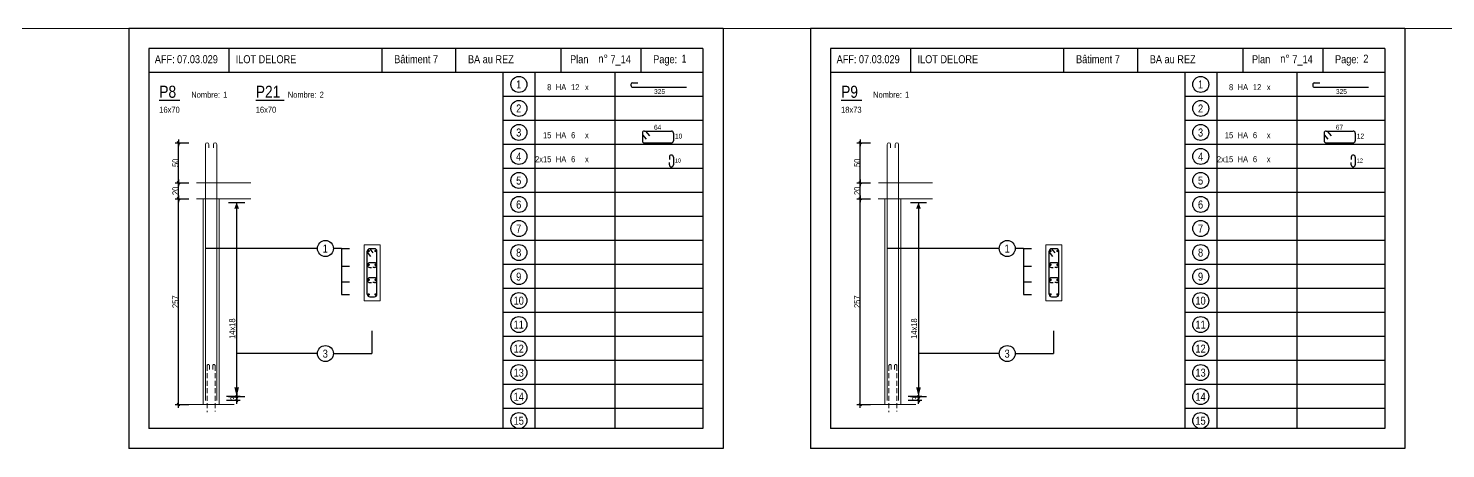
# Model space of a CAD drawing. Header units: metres. Extents: x -9927 to 45032, y -190416 to 12166.
# Drawn here: x 161 to 3702, y -73550 to -72500 of the extents above; entities that cross this region are included whole.
import ezdxf
from ezdxf.enums import TextEntityAlignment as Align

# ---------------------------------------------------------------- set-up
doc = ezdxf.new("R2010")
doc.units = ezdxf.units.M
doc.header["$PDMODE"] = 65
doc.linetypes.add('CACHE2', pattern=[0.1875, 0.125, -0.0625])
for name, color, linetype in [('01_cote_gen', 4, 'Continuous'), ('01_fenetres', 171, 'Continuous'), ('01_linteaux', 3, 'Continuous'), ('01_sem', 42, 'Continuous'), ('01_texte', 230, 'Continuous'), ('AA_COTES', 2, 'Continuous')]:
    doc.layers.add(name, color=color, linetype=linetype)
doc.styles.add('STYLE2', font='ARIALN.TTF')
doc.dimstyles.new('JB25', dxfattribs={"dimscale": 0.1, "dimtxt": 150, "dimasz": 17, "dimexe": 0.1, "dimexo": 0.1, "dimgap": 0.09, "dimtad": 1, "dimdec": 1, "dimlfac": 0.5, "dimdsep": 46, "dimtxsty": 'STYLE2', "dimblk1": 'BOND_G', "dimblk2": 'BOND_D', "dimsah": 1, "dimcen": 1.5, "dimdle": 0.01, "dimse1": 1, "dimse2": 1, "dimclrd": 4, "dimclre": 2, "dimclrt": 5, "dimadec": 0, "dimazin": 0, "dimtfac": 2.333333, "dimtdec": 1, "dimtix": 1, "dimtmove": 2, "dimatfit": 3, "dimldrblk": 'BOND_G', "dimfxl": 1, "dimtolj": 1, "dimtzin": 0, "dimarcsym": 0})

# ---------------------------------------------------------------- blocks, each defined once
blk = doc.blocks.new('BOND_G')
at = {"layer": 'AA_COTES', "color": 0}
for p, q in [((5, 0), (-5, 0)), ((1.8, 1.8), (-1.8, -1.8)), ((0, -5), (0, 15))]:
    blk.add_line(p, q, dxfattribs=at)
blk = doc.blocks.new('BOND_D')
at = {"layer": 'AA_COTES', "color": 0}
for p, q in [((5, 0), (-5, 0)), ((-1.8, -1.8), (1.8, 1.8)), ((0, 5), (0, -15))]:
    blk.add_line(p, q, dxfattribs=at)
blk = doc.blocks.new('*D696')
at = {"layer": '01_cote_gen', "color": 4, "linetype": 'Continuous', "lineweight": -2, "transparency": 16777216}
blk.add_line((536.1, -73438), (536.1, -72927.4), dxfattribs=at)
at = {"layer": 'DEFPOINTS', "color": 0, "linetype": 'Continuous', "lineweight": 0, "transparency": 16777216}
for p in [(536.1, -72925.7), (544.6, -72925.7), (554.2, -73439.7)]:
    blk.add_point(p, dxfattribs=at)
at = {"layer": '01_cote_gen', "color": 4, "linetype": 'Continuous', "lineweight": -2, "transparency": 16777216, "xscale": 1.7, "yscale": 1.7, "zscale": 1.7}
for name, p, rotation in [('BOND_D', (536.1, -72925.7), 90), ('BOND_G', (536.1, -73439.7), 270)]:
    blk.add_blockref(name, p, dxfattribs=dict(at, rotation=rotation))
at = {"layer": '01_cote_gen', "color": 5, "linetype": 'Continuous', "lineweight": 0, "transparency": 16777216, "insert": (528.4, -73182.7), "char_height": 15, "attachment_point": 5, "rotation": 90, "style": 'STYLE2'}
blk.add_mtext('\\A1;257', dxfattribs=at)
blk = doc.blocks.new('*D697')
at = {"layer": '01_cote_gen', "color": 4, "linetype": 'Continuous', "lineweight": -2, "transparency": 16777216}
blk.add_line((681.5, -73421.4), (681.5, -73428), dxfattribs=at)
at = {"layer": 'DEFPOINTS', "color": 0, "linetype": 'Continuous', "lineweight": 0, "transparency": 16777216}
for p in [(631.6, -73429.7), (674.6, -73419.7), (681.5, -73429.7)]:
    blk.add_point(p, dxfattribs=at)
at = {"layer": '01_cote_gen', "color": 4, "linetype": 'Continuous', "lineweight": -2, "transparency": 16777216, "xscale": 1.7, "yscale": 1.7, "zscale": 1.7}
for name, p, rotation in [('BOND_G', (681.5, -73419.7), 90), ('BOND_D', (681.5, -73429.7), 270)]:
    blk.add_blockref(name, p, dxfattribs=dict(at, rotation=rotation))
at = {"layer": '01_cote_gen', "color": 5, "linetype": 'Continuous', "lineweight": 0, "transparency": 16777216, "insert": (673.8, -73424.7), "char_height": 15, "attachment_point": 5, "rotation": 90, "style": 'STYLE2'}
blk.add_mtext('\\A1;3', dxfattribs=at)
blk = doc.blocks.new('*D698')
at = {"layer": '01_cote_gen', "color": 4, "linetype": 'Continuous', "lineweight": -2, "transparency": 16777216}
blk.add_line((536.1, -72924), (536.1, -72887.4), dxfattribs=at)
at = {"layer": 'DEFPOINTS', "color": 0, "linetype": 'Continuous', "lineweight": 0, "transparency": 16777216}
for p in [(536.1, -72885.7), (623.5, -72885.7), (623.5, -72925.7)]:
    blk.add_point(p, dxfattribs=at)
at = {"layer": '01_cote_gen', "color": 4, "linetype": 'Continuous', "lineweight": -2, "transparency": 16777216, "xscale": 1.7, "yscale": 1.7, "zscale": 1.7}
for name, p, rotation in [('BOND_D', (536.1, -72885.7), 90), ('BOND_G', (536.1, -72925.7), 270)]:
    blk.add_blockref(name, p, dxfattribs=dict(at, rotation=rotation))
at = {"layer": '01_cote_gen', "color": 5, "linetype": 'Continuous', "lineweight": 0, "transparency": 16777216, "insert": (528.4, -72905.7), "char_height": 15, "attachment_point": 5, "rotation": 90, "style": 'STYLE2'}
blk.add_mtext('\\A1;20', dxfattribs=at)
blk = doc.blocks.new('*D699')
at = {"layer": '01_cote_gen', "color": 4, "linetype": 'Continuous', "lineweight": -2, "transparency": 16777216}
blk.add_line((536.1, -72884), (536.1, -72787.4), dxfattribs=at)
at = {"layer": 'DEFPOINTS', "color": 0, "linetype": 'Continuous', "lineweight": 0, "transparency": 16777216}
for p in [(536.1, -72785.7), (627.6, -72785.7), (588, -72885.7)]:
    blk.add_point(p, dxfattribs=at)
at = {"layer": '01_cote_gen', "color": 4, "linetype": 'Continuous', "lineweight": -2, "transparency": 16777216, "xscale": 1.7, "yscale": 1.7, "zscale": 1.7}
for name, p, rotation in [('BOND_D', (536.1, -72785.7), 90), ('BOND_G', (536.1, -72885.7), 270)]:
    blk.add_blockref(name, p, dxfattribs=dict(at, rotation=rotation))
at = {"layer": '01_cote_gen', "color": 5, "linetype": 'Continuous', "lineweight": 0, "transparency": 16777216, "insert": (528.4, -72835.7), "char_height": 15, "attachment_point": 5, "rotation": 90, "style": 'STYLE2'}
blk.add_mtext('\\A1;50', dxfattribs=at)
blk = doc.blocks.new('*D700')
at = {"layer": '01_cote_gen', "color": 4, "linetype": 'Continuous', "lineweight": -2, "transparency": 16777216}
blk.add_line((2239.7, -73438), (2239.7, -72927.4), dxfattribs=at)
at = {"layer": 'DEFPOINTS', "color": 0, "linetype": 'Continuous', "lineweight": 0, "transparency": 16777216}
for p in [(2239.7, -72925.7), (2248.2, -72925.7), (2257.8, -73439.7)]:
    blk.add_point(p, dxfattribs=at)
at = {"layer": '01_cote_gen', "color": 4, "linetype": 'Continuous', "lineweight": -2, "transparency": 16777216, "xscale": 1.7, "yscale": 1.7, "zscale": 1.7}
for name, p, rotation in [('BOND_D', (2239.7, -72925.7), 90), ('BOND_G', (2239.7, -73439.7), 270)]:
    blk.add_blockref(name, p, dxfattribs=dict(at, rotation=rotation))
at = {"layer": '01_cote_gen', "color": 5, "linetype": 'Continuous', "lineweight": 0, "transparency": 16777216, "insert": (2232, -73182.7), "char_height": 15, "attachment_point": 5, "rotation": 90, "style": 'STYLE2'}
blk.add_mtext('\\A1;257', dxfattribs=at)
blk = doc.blocks.new('*D701')
at = {"layer": '01_cote_gen', "color": 4, "linetype": 'Continuous', "lineweight": -2, "transparency": 16777216}
blk.add_line((2385.1, -73421.4), (2385.1, -73428), dxfattribs=at)
at = {"layer": 'DEFPOINTS', "color": 0, "linetype": 'Continuous', "lineweight": 0, "transparency": 16777216}
for p in [(2335.2, -73429.7), (2378.3, -73419.7), (2385.1, -73429.7)]:
    blk.add_point(p, dxfattribs=at)
at = {"layer": '01_cote_gen', "color": 4, "linetype": 'Continuous', "lineweight": -2, "transparency": 16777216, "xscale": 1.7, "yscale": 1.7, "zscale": 1.7}
for name, p, rotation in [('BOND_G', (2385.1, -73419.7), 90), ('BOND_D', (2385.1, -73429.7), 270)]:
    blk.add_blockref(name, p, dxfattribs=dict(at, rotation=rotation))
at = {"layer": '01_cote_gen', "color": 5, "linetype": 'Continuous', "lineweight": 0, "transparency": 16777216, "insert": (2377.4, -73424.7), "char_height": 15, "attachment_point": 5, "rotation": 90, "style": 'STYLE2'}
blk.add_mtext('\\A1;3', dxfattribs=at)
blk = doc.blocks.new('*D702')
at = {"layer": '01_cote_gen', "color": 4, "linetype": 'Continuous', "lineweight": -2, "transparency": 16777216}
blk.add_line((2239.7, -72924), (2239.7, -72887.4), dxfattribs=at)
at = {"layer": 'DEFPOINTS', "color": 0, "linetype": 'Continuous', "lineweight": 0, "transparency": 16777216}
for p in [(2239.7, -72885.7), (2327.2, -72885.7), (2327.2, -72925.7)]:
    blk.add_point(p, dxfattribs=at)
at = {"layer": '01_cote_gen', "color": 4, "linetype": 'Continuous', "lineweight": -2, "transparency": 16777216, "xscale": 1.7, "yscale": 1.7, "zscale": 1.7}
for name, p, rotation in [('BOND_D', (2239.7, -72885.7), 90), ('BOND_G', (2239.7, -72925.7), 270)]:
    blk.add_blockref(name, p, dxfattribs=dict(at, rotation=rotation))
at = {"layer": '01_cote_gen', "color": 5, "linetype": 'Continuous', "lineweight": 0, "transparency": 16777216, "insert": (2232, -72905.7), "char_height": 15, "attachment_point": 5, "rotation": 90, "style": 'STYLE2'}
blk.add_mtext('\\A1;20', dxfattribs=at)
blk = doc.blocks.new('*D703')
at = {"layer": '01_cote_gen', "color": 4, "linetype": 'Continuous', "lineweight": -2, "transparency": 16777216}
blk.add_line((2239.7, -72884), (2239.7, -72787.4), dxfattribs=at)
at = {"layer": 'DEFPOINTS', "color": 0, "linetype": 'Continuous', "lineweight": 0, "transparency": 16777216}
for p in [(2239.7, -72785.7), (2331.2, -72785.7), (2291.7, -72885.7)]:
    blk.add_point(p, dxfattribs=at)
at = {"layer": '01_cote_gen', "color": 4, "linetype": 'Continuous', "lineweight": -2, "transparency": 16777216, "xscale": 1.7, "yscale": 1.7, "zscale": 1.7}
for name, p, rotation in [('BOND_D', (2239.7, -72785.7), 90), ('BOND_G', (2239.7, -72885.7), 270)]:
    blk.add_blockref(name, p, dxfattribs=dict(at, rotation=rotation))
at = {"layer": '01_cote_gen', "color": 5, "linetype": 'Continuous', "lineweight": 0, "transparency": 16777216, "insert": (2232, -72835.7), "char_height": 15, "attachment_point": 5, "rotation": 90, "style": 'STYLE2'}
blk.add_mtext('\\A1;50', dxfattribs=at)

msp = doc.modelspace()

# ---------------------------------------------------------------- linework, layer by layer
at = {"layer": '01_cote_gen', "linetype": 'Continuous', "lineweight": 0}
msp.add_line((86.54, -72499.78), (4229.44, -72499.78), dxfattribs=at)
at = {"layer": '01_cote_gen', "color": 2, "linetype": 'CACHE2', "lineweight": 0, "ltscale": 100}
for p, q in [((607.56, -73342.66), (607.56, -73458.23)), ((613.56, -73342.66), (613.56, -73351.63)), ((621.56, -73342.66), (621.56, -73351.63)), ((627.56, -73342.66), (627.56, -73457.37)), ((2311.21, -73342.66), (2311.21, -73458.23)), ((2317.21, -73342.66), (2317.21, -73351.63)), ((2325.21, -73342.66), (2325.21, -73351.63)), ((2331.21, -73342.66), (2331.21, -73457.37))]:
    msp.add_line(p, q, dxfattribs=at)
for centre in [(610.56, -73342.66), (624.56, -73342.66), (2314.21, -73342.66), (2328.21, -73342.66)]:
    msp.add_arc(centre, 3, 0, 180, dxfattribs=at)
at = {"layer": '01_fenetres', "ltscale": 30}
for p, q in [((461.67, -72549.78), (461.67, -73499.78)), ((461.67, -72549.78), (461.67, -73499.78)), ((461.67, -72549.78), (461.67, -73499.78)), ((1846.67, -72549.78), (461.67, -72549.78)), ((661.67, -72549.78), (661.67, -72609.78)), ((1044.17, -72549.78), (1044.17, -72609.78)), ((1228.43, -72549.78), (1228.43, -72609.78)), ((1492.53, -72609.78), (1492.53, -72549.78)), ((1692.53, -72609.78), (1692.53, -72549.78)), ((1846.67, -72549.78), (1846.67, -73499.78)), ((2165.31, -72549.78), (2165.31, -73499.78)), ((2165.31, -72549.78), (2165.31, -73499.78)), ((2165.31, -72549.78), (2165.31, -73499.78)), ((3550.31, -72549.78), (2165.31, -72549.78)), ((2365.31, -72549.78), (2365.31, -72609.78)), ((2747.81, -72549.78), (2747.81, -72609.78)), ((2932.08, -72549.78), (2932.08, -72609.78)), ((3196.18, -72609.78), (3196.18, -72549.78)), ((3396.18, -72609.78), (3396.18, -72549.78)), ((3550.31, -72549.78), (3550.31, -73499.78)), ((1846.67, -72609.78), (461.67, -72609.78)), ((3550.31, -72609.78), (2165.31, -72609.78)), ((1846.67, -73499.78), (461.67, -73499.78)), ((3550.31, -73499.78), (2165.31, -73499.78))]:
    msp.add_line(p, q, dxfattribs=at)
at = {"layer": '01_linteaux', "linetype": 'Continuous'}
for p, q in [((1670.21, -72636.03), (1683.95, -72636.03)), ((1671.44, -72647.01), (1805.75, -72647.01)), ((3373.86, -72636.03), (3387.6, -72636.03)), ((3375.09, -72647.01), (3509.4, -72647.01)), ((1695.12, -72761.31), (1695.12, -72780.92)), ((1695.12, -72765.44), (1704.31, -72776.78)), ((1700.12, -72756.31), (1767.7, -72756.31)), ((1702.81, -72756.31), (1712.78, -72768.62)), ((1772.7, -72761.31), (1772.7, -72780.92)), ((3398.76, -72761.31), (3398.76, -72780.92)), ((3398.76, -72765.44), (3407.95, -72776.78)), ((3403.76, -72756.31), (3471.35, -72756.31)), ((3406.45, -72756.31), (3416.43, -72768.62)), ((3476.35, -72761.31), (3476.35, -72780.92)), ((1700.12, -72785.92), (1767.7, -72785.92)), ((3403.76, -72785.92), (3471.35, -72785.92)), ((1762.7, -72821.31), (1762.7, -72827.68)), ((1762.7, -72840.92), (1762.7, -72835.07)), ((1772.7, -72821.31), (1772.7, -72840.92)), ((3466.35, -72821.31), (3466.35, -72827.68)), ((3466.35, -72840.92), (3466.35, -72835.07)), ((3476.35, -72821.31), (3476.35, -72840.92))]:
    msp.add_line(p, q, dxfattribs=at)
for centre, start, end in [((1671.32, -72640.91), 102.77382, 192.77382), ((1671.44, -72642.01), 180, 270), ((3374.96, -72640.91), 102.77382, 192.77382), ((3375.09, -72642.01), 180, 270), ((1700.12, -72761.31), 90, 180), ((1767.7, -72761.31), 0, 90), ((3403.76, -72761.31), 90, 180), ((3471.35, -72761.31), 0, 90), ((1700.12, -72780.92), 180, 270), ((1767.7, -72780.92), 270, 0), ((3403.76, -72780.92), 180, 270), ((3471.35, -72780.92), 270, 0), ((1767.7, -72821.31), 90, 180), ((1767.7, -72840.92), 180, 270), ((1767.7, -72821.31), 0, 90), ((1767.7, -72840.92), 270, 0), ((3471.35, -72821.31), 90, 180), ((3471.35, -72840.92), 180, 270), ((3471.35, -72821.31), 0, 90), ((3471.35, -72840.92), 270, 0)]:
    msp.add_arc(centre, 5, start, end, dxfattribs=at)
at = {"layer": '01_sem', "color": 2, "lineweight": 0, "ltscale": 7}
for p, q in [((603.56, -72789.66), (603.56, -73429.66)), ((611.56, -72789.66), (611.56, -72798.06)), ((623.56, -72789.66), (623.56, -72798.06)), ((631.56, -72789.66), (631.56, -73429.66)), ((2307.21, -72789.66), (2307.21, -73429.66)), ((2315.21, -72789.66), (2315.21, -72798.06)), ((2327.21, -72789.66), (2327.21, -72798.06)), ((2335.21, -72789.66), (2335.21, -73429.66)), ((716.74, -72885.66), (581.18, -72885.66)), ((2420.39, -72885.66), (2284.83, -72885.66)), ((597.56, -72925.66), (581.12, -72925.66)), ((597.56, -72925.66), (597.56, -73439.66)), ((716.74, -72925.66), (597.56, -72925.66)), ((637.56, -72925.66), (637.56, -73439.66)), ((2301.21, -72925.66), (2284.77, -72925.66)), ((2301.21, -72925.66), (2301.21, -73439.66)), ((2420.39, -72925.66), (2301.21, -72925.66)), ((2341.21, -72925.66), (2341.21, -73439.66)), ((999.98, -73180.24), (999.98, -73040.23)), ((1039.98, -73040.23), (999.98, -73040.23)), ((999.98, -73180.24), (999.98, -73040.23)), ((1039.98, -73040.23), (999.98, -73040.23)), ((1039.98, -73180.24), (1039.98, -73040.23)), ((2703.62, -73180.24), (2703.62, -73040.23)), ((2743.62, -73040.23), (2703.62, -73040.23)), ((2703.62, -73180.24), (2703.62, -73040.23)), ((2743.62, -73040.23), (2703.62, -73040.23)), ((2743.62, -73180.24), (2743.62, -73040.23)), ((999.98, -73180.24), (1039.98, -73180.24)), ((999.98, -73180.24), (1039.98, -73180.24)), ((2703.62, -73180.24), (2743.62, -73180.24)), ((2703.62, -73180.24), (2743.62, -73180.24)), ((675.11, -73439.66), (541.83, -73439.66)), ((2378.76, -73439.66), (2245.48, -73439.66))]:
    msp.add_line(p, q, dxfattribs=at)
for centre in [(607.56, -72789.66), (627.56, -72789.66), (2311.21, -72789.66), (2331.21, -72789.66)]:
    msp.add_arc(centre, 4, 0, 180, dxfattribs=at)
at = {"layer": '01_texte', "ltscale": 30}
for p, q in [((1896.67, -72499.78), (411.67, -72499.78)), ((411.67, -72499.78), (411.67, -73549.78)), ((1896.67, -72499.78), (1896.67, -73549.78)), ((1896.67, -72499.78), (1896.67, -73549.78)), ((3600.31, -72499.78), (2115.31, -72499.78)), ((2115.31, -72499.78), (2115.31, -73549.78)), ((3600.31, -72499.78), (3600.31, -73549.78)), ((3600.31, -72499.78), (3600.31, -73549.78)), ((1346.67, -72609.78), (1346.67, -73499.78)), ((1426.67, -72609.78), (1426.67, -73499.78)), ((1626.67, -72609.78), (1626.67, -73499.78)), ((3050.31, -72609.78), (3050.31, -73499.78)), ((3130.31, -72609.78), (3130.31, -73499.78)), ((3330.31, -72609.78), (3330.31, -73499.78)), ((1846.67, -72669.78), (1346.67, -72669.78)), ((3550.31, -72669.78), (3050.31, -72669.78)), ((1846.67, -72729.78), (1346.67, -72729.78)), ((3550.31, -72729.78), (3050.31, -72729.78)), ((1846.67, -72789.78), (1346.67, -72789.78)), ((3550.31, -72789.78), (3050.31, -72789.78)), ((1846.67, -72849.78), (1346.67, -72849.78)), ((3550.31, -72849.78), (3050.31, -72849.78)), ((1846.67, -72909.78), (1346.67, -72909.78)), ((3550.31, -72909.78), (3050.31, -72909.78)), ((661.3, -72934.95), (701.61, -72934.95)), ((681.45, -72934.95), (681.45, -73426.53)), ((2364.94, -72934.95), (2405.26, -72934.95)), ((2385.1, -72934.95), (2385.1, -73426.53)), ((1846.67, -72969.78), (1346.67, -72969.78)), ((3550.31, -72969.78), (3050.31, -72969.78)), ((1007.98, -73164.24), (1007.98, -73056.23)), ((1025.98, -73050.23), (1013.98, -73050.23)), ((1013.98, -73050.23), (1021.98, -73060.96)), ((1031.98, -73164.24), (1031.98, -73056.23)), ((1846.67, -73029.78), (1346.67, -73029.78)), ((2711.62, -73164.24), (2711.62, -73056.23)), ((2729.62, -73050.23), (2717.62, -73050.23)), ((2717.62, -73050.23), (2725.62, -73060.96)), ((2735.62, -73164.24), (2735.62, -73056.23)), ((3550.31, -73029.78), (3050.31, -73029.78)), ((1007.98, -73058.78), (1015.98, -73069.51)), ((1025.98, -73085.17), (1013.98, -73085.17)), ((1846.67, -73089.78), (1346.67, -73089.78)), ((2711.62, -73058.78), (2719.62, -73069.51)), ((2729.62, -73085.17), (2717.62, -73085.17)), ((3550.31, -73089.78), (3050.31, -73089.78)), ((1013.98, -73097.17), (1018.16, -73097.17)), ((1025.98, -73122.85), (1013.98, -73122.85)), ((1025.98, -73097.17), (1021.79, -73097.17)), ((2717.62, -73097.17), (2721.81, -73097.17)), ((2729.62, -73122.85), (2717.62, -73122.85)), ((2729.62, -73097.17), (2725.44, -73097.17)), ((1013.98, -73134.85), (1018.16, -73134.85)), ((1025.98, -73134.85), (1021.79, -73134.85)), ((1846.67, -73149.78), (1346.67, -73149.78)), ((2717.62, -73134.85), (2721.81, -73134.85)), ((2729.62, -73134.85), (2725.44, -73134.85)), ((3550.31, -73149.78), (3050.31, -73149.78)), ((1013.98, -73170.24), (1025.98, -73170.24)), ((2717.62, -73170.24), (2729.62, -73170.24)), ((1846.67, -73209.78), (1346.67, -73209.78)), ((3550.31, -73209.78), (3050.31, -73209.78)), ((1846.67, -73269.78), (1346.67, -73269.78)), ((3550.31, -73269.78), (3050.31, -73269.78)), ((1846.67, -73329.78), (1346.67, -73329.78)), ((3550.31, -73329.78), (3050.31, -73329.78)), ((1846.67, -73389.78), (1346.67, -73389.78)), ((3550.31, -73389.78), (3050.31, -73389.78)), ((661.3, -73419.66), (701.61, -73419.66)), ((2364.94, -73419.66), (2405.26, -73419.66)), ((1846.67, -73449.78), (1346.67, -73449.78)), ((3550.31, -73449.78), (3050.31, -73449.78)), ((1896.67, -73549.78), (411.67, -73549.78)), ((3600.31, -73549.78), (2115.31, -73549.78))]:
    msp.add_line(p, q, dxfattribs=at)
at = {"layer": '01_texte'}
for p, q in [((883.29, -73049.75), (603.56, -73049.75)), ((943.76, -73049.75), (923.29, -73049.75)), ((943.76, -73049.75), (943.76, -73164.72)), ((943.76, -73049.75), (963.77, -73049.75)), ((2586.93, -73049.75), (2307.21, -73049.75)), ((2647.41, -73049.75), (2626.93, -73049.75)), ((2647.41, -73049.75), (2647.41, -73164.72)), ((2647.41, -73049.75), (2667.42, -73049.75)), ((943.76, -73094.02), (963.77, -73094.02)), ((2647.41, -73094.02), (2667.42, -73094.02)), ((943.76, -73132.72), (963.77, -73132.72)), ((2647.41, -73132.72), (2667.42, -73132.72)), ((943.76, -73164.72), (963.77, -73164.72)), ((2647.41, -73164.72), (2667.42, -73164.72)), ((1019.19, -73255.16), (1019.19, -73312.19)), ((2722.84, -73255.16), (2722.84, -73312.19)), ((883.29, -73312.19), (681.45, -73312.19)), ((923.29, -73312.19), (1019.19, -73312.19)), ((2586.93, -73312.19), (2385.1, -73312.19)), ((2626.93, -73312.19), (2722.84, -73312.19))]:
    msp.add_line(p, q, dxfattribs=at)
at = {"layer": '01_texte', "ltscale": 30, "const_width": 3, "flags": 128}
for points in [[(1012.91, -73055.94, -1), (1009.91, -73055.94, -1)], [(1027.04, -73055.94, 1), (1030.04, -73055.94, 1)], [(2716.56, -73055.94, -1), (2713.56, -73055.94, -1)], [(2730.69, -73055.94, 1), (2733.69, -73055.94, 1)], [(1012.91, -73090.37, 1), (1009.91, -73090.37, 1)], [(1027.04, -73090.37, -1), (1030.04, -73090.37, -1)], [(2716.56, -73090.37, 1), (2713.56, -73090.37, 1)], [(2730.69, -73090.37, -1), (2733.69, -73090.37, -1)], [(1012.91, -73128.05, 1), (1009.91, -73128.05, 1)], [(1027.04, -73128.05, -1), (1030.04, -73128.05, -1)], [(2716.56, -73128.05, 1), (2713.56, -73128.05, 1)], [(2730.69, -73128.05, -1), (2733.69, -73128.05, -1)], [(1012.91, -73164.53, 1), (1009.91, -73164.53, 1)], [(1027.04, -73164.53, -1), (1030.04, -73164.53, -1)], [(2716.56, -73164.53, 1), (2713.56, -73164.53, 1)], [(2730.69, -73164.53, -1), (2733.69, -73164.53, -1)]]:
    msp.add_lwpolyline(points, format="xyb", close=True, dxfattribs=at)
at = {"layer": '01_texte'}
for centre in [(1386.67, -72639.78), (3090.31, -72639.78), (1386.67, -72699.78), (3090.31, -72699.78), (1386.67, -72759.78), (3090.31, -72759.78), (1386.67, -72819.78), (3090.31, -72819.78), (1386.67, -72879.78), (3090.31, -72879.78), (1386.67, -72939.78), (3090.31, -72939.78), (1386.67, -72999.78), (3090.31, -72999.78), (903.29, -73049.75), (1386.67, -73059.78), (2606.93, -73049.75), (3090.31, -73059.78), (1386.67, -73119.78), (3090.31, -73119.78), (1386.67, -73179.78), (3090.31, -73179.78), (1386.67, -73239.78), (3090.31, -73239.78), (903.29, -73312.19), (1386.67, -73299.78), (2606.93, -73312.19), (3090.31, -73299.78), (1386.67, -73359.78), (3090.31, -73359.78), (1386.67, -73419.78), (3090.31, -73419.78), (1386.67, -73479.78), (3090.31, -73479.78)]:
    msp.add_circle(centre, 20, dxfattribs=at)
at = {"layer": '01_texte', "ltscale": 30}
for centre, start, end in [((1013.98, -73056.23), 90.00091, 180), ((1025.98, -73056.23), 0, 90.00091), ((2717.62, -73056.23), 90.00091, 180), ((2729.62, -73056.23), 0, 90.00091), ((1013.98, -73091.17), 90.00091, 180), ((1013.98, -73091.17), 180, 269.99909), ((1025.98, -73091.17), 0, 90.00091), ((1025.98, -73091.17), 269.99909, 360), ((2717.62, -73091.17), 90.00091, 180), ((2717.62, -73091.17), 180, 269.99909), ((2729.62, -73091.17), 0, 90.00091), ((2729.62, -73091.17), 269.99909, 360), ((1013.98, -73128.85), 90.00091, 180), ((1025.98, -73128.85), 0, 90.00091), ((2717.62, -73128.85), 90.00091, 180), ((2729.62, -73128.85), 0, 90.00091), ((1013.98, -73128.85), 180, 269.99909), ((1025.98, -73128.85), 269.99909, 360), ((2717.62, -73128.85), 180, 269.99909), ((2729.62, -73128.85), 269.99909, 360), ((1013.98, -73164.24), 180, 270), ((1025.98, -73164.24), 270, 0), ((2717.62, -73164.24), 180, 270), ((2729.62, -73164.24), 270, 0)]:
    msp.add_arc(centre, 6, start, end, dxfattribs=at)
for points in [[(681.45, -72934.95), (675.55, -72950.02), (681.45, -72950.02)], [(681.45, -72934.95), (687.36, -72950.02), (681.45, -72950.02)], [(2385.1, -72934.95), (2379.2, -72950.02), (2385.1, -72950.02)], [(2385.1, -72934.95), (2391, -72950.02), (2385.1, -72950.02)], [(681.45, -73419.66), (675.55, -73396.59), (681.45, -73396.59)], [(681.45, -73419.66), (687.36, -73396.59), (681.45, -73396.59)], [(2385.1, -73419.66), (2379.2, -73396.59), (2385.1, -73396.59)], [(2385.1, -73419.66), (2391, -73396.59), (2385.1, -73396.59)]]:
    msp.add_solid(points, dxfattribs=at)

# ---------------------------------------------------------------- texts
at = {"layer": '01_texte', "style": 'STYLE2'}
for s, height, p in [('AFF:', 20, (476.96, -72586.93)), ('07.03.029', 20, (532.63, -72586.93)), ('ILOT DELORE', 20, (679.01, -72586.93)), ('Bâtiment 7', 20, (1075.11, -72586.93)), ('BA au REZ', 20, (1259.37, -72586.93)), ('Plan', 20, (1514.58, -72586.93)), ('n%%D', 20, (1585.26, -72585.49)), ('7_14', 20, (1615.61, -72586.93)), ('Page:', 20, (1722.25, -72586.93)), ('1', 20, (1792.93, -72585.49)), ('AFF:', 20, (2180.61, -72586.93)), ('07.03.029', 20, (2236.27, -72586.93)), ('ILOT DELORE', 20, (2382.66, -72586.93)), ('Bâtiment 7', 20, (2778.76, -72586.93)), ('BA au REZ', 20, (2963.02, -72586.93)), ('Plan', 20, (3218.23, -72586.93)), ('n%%D', 20, (3288.91, -72585.49)), ('7_14', 20, (3319.25, -72586.93)), ('Page:', 20, (3425.89, -72586.93)), ('2', 20, (3496.58, -72585.49)), ('%%UP8 ', 30, (488.24, -72673.17)), ('Nombre:', 15, (568.06, -72673.17)), ('1', 15, (647.68, -72673.17)), ('%%UP21 ', 30, (729.39, -72673.17)), ('Nombre:', 15, (809.2, -72673.17)), ('2', 15, (888.83, -72673.17)), ('HA', 15, (1478.96, -72654.18)), ('12', 15, (1517.13, -72654.18)), ('325', 12, (1724.5, -72663.51)), ('%%UP9 ', 30, (2191.89, -72673.17)), ('Nombre:', 15, (2271.7, -72673.17)), ('1', 15, (2351.33, -72673.17)), ('HA', 15, (3182.6, -72654.18)), ('12', 15, (3220.77, -72654.18)), ('325', 12, (3428.15, -72663.51)), ('16x70', 15, (488.06, -72710.6)), ('16x70', 15, (729.2, -72710.6)), ('18x73', 15, (2191.7, -72710.6)), ('HA', 15, (1478.96, -72774.18)), ('6', 15, (1517.13, -72774.18)), ('64', 12, (1724.17, -72752.76)), ('10', 12, (1776.68, -72774.96)), ('HA', 15, (3182.6, -72774.18)), ('6', 15, (3220.77, -72774.18)), ('67', 12, (3427.82, -72752.76)), ('12', 12, (3480.33, -72774.96)), ('HA', 15, (1478.96, -72834.18)), ('6', 15, (1517.13, -72834.18)), ('10', 10, (1776.68, -72834.96)), ('HA', 15, (3182.6, -72834.18)), ('6', 15, (3220.77, -72834.18)), ('12', 10, (3480.33, -72834.96))]:
    msp.add_text(s, height=height, dxfattribs=at).set_placement(p)
for s, p in [('1', (1386.26, -72640)), ('1', (3089.91, -72640)), ('2', (1386.26, -72700)), ('2', (3089.91, -72700)), ('3', (1386.26, -72760)), ('3', (3089.91, -72760)), ('4', (1386.26, -72820)), ('4', (3089.91, -72820)), ('5', (1386.26, -72880)), ('5', (3089.91, -72880)), ('6', (1386.26, -72940)), ('6', (3089.91, -72940)), ('7', (1386.26, -73000)), ('7', (3089.91, -73000)), ('1', (902.88, -73049.97)), ('8', (1386.26, -73060)), ('1', (2606.53, -73049.97)), ('8', (3089.91, -73060)), ('9', (1386.26, -73120)), ('9', (3089.91, -73120)), ('10', (1386.26, -73180)), ('10', (3089.91, -73180)), ('11', (1386.26, -73240)), ('11', (3089.91, -73240)), ('3', (902.88, -73312.41)), ('12', (1386.26, -73300)), ('3', (2606.53, -73312.41)), ('12', (3089.91, -73300)), ('13', (1386.26, -73360)), ('13', (3089.91, -73360)), ('14', (1386.26, -73420)), ('14', (3089.91, -73420)), ('15', (1386.26, -73480)), ('15', (3089.91, -73480))]:
    msp.add_text(s, height=20, dxfattribs=at).set_placement(p, align=Align.MIDDLE_CENTER)
for s, p in [('8', (1467.76, -72654.18)), ('8', (3171.4, -72654.18)), ('15', (1467.76, -72774.18)), ('15', (3171.4, -72774.18)), ('2x15', (1467.76, -72834.18)), ('2x15', (3171.4, -72834.18))]:
    msp.add_text(s, height=15, dxfattribs=at).set_placement(p, align=Align.RIGHT)
for p in [(1556.54, -72654.18), (3260.19, -72654.18), (1556.54, -72774.18), (3260.19, -72774.18), (1556.54, -72834.18), (3260.19, -72834.18)]:
    msp.add_text('x', height=15, dxfattribs=at).set_placement(p, align=Align.CENTER)
for p in [(677.85, -73275.52), (2381.5, -73275.52)]:
    msp.add_text('14x18', height=15, rotation=90, dxfattribs=at).set_placement(p)

# ---------------------------------------------------------------- dimensions: what is measured, and where the dimension line sits
at = {"layer": '01_cote_gen', "linetype": 'Continuous', "lineweight": 0}
for base, p1, p2, picture, middle in [((536.07, -72785.66), (588.04, -72885.66), (627.56, -72785.66), '*D699', (528.4, -72835.66)), ((2239.71, -72785.66), (2291.69, -72885.66), (2331.21, -72785.66), '*D703', (2232.05, -72835.66)), ((536.07, -72885.66), (623.53, -72925.66), (623.53, -72885.66), '*D698', (528.4, -72905.66)), ((2239.71, -72885.66), (2327.18, -72925.66), (2327.18, -72885.66), '*D702', (2232.05, -72905.66)), ((536.07, -72925.66), (554.19, -73439.66), (544.57, -72925.66), '*D696', (528.4, -73182.66)), ((2239.71, -72925.66), (2257.84, -73439.66), (2248.21, -72925.66), '*D700', (2232.05, -73182.66))]:
    dim = msp.add_linear_dim(base=base, p1=p1, p2=p2, angle=90, dimstyle='JB25', dxfattribs=at)
    dim.commit()
    dim.dimension.update_dxf_attribs({"geometry": picture, "text_midpoint": middle})
for base, p1, p2, picture, middle in [((681.45, -73429.66), (674.63, -73419.66), (631.56, -73429.66), '*D697', (673.79, -73424.66)), ((2385.1, -73429.66), (2378.28, -73419.66), (2335.21, -73429.66), '*D701', (2377.43, -73424.66))]:
    dim = msp.add_linear_dim(base=base, p1=p1, p2=p2, angle=90, text='3', dimstyle='JB25', dxfattribs=at)
    dim.commit()
    dim.dimension.update_dxf_attribs({"geometry": picture, "text_midpoint": middle})

doc.saveas('drawing.dxf')
